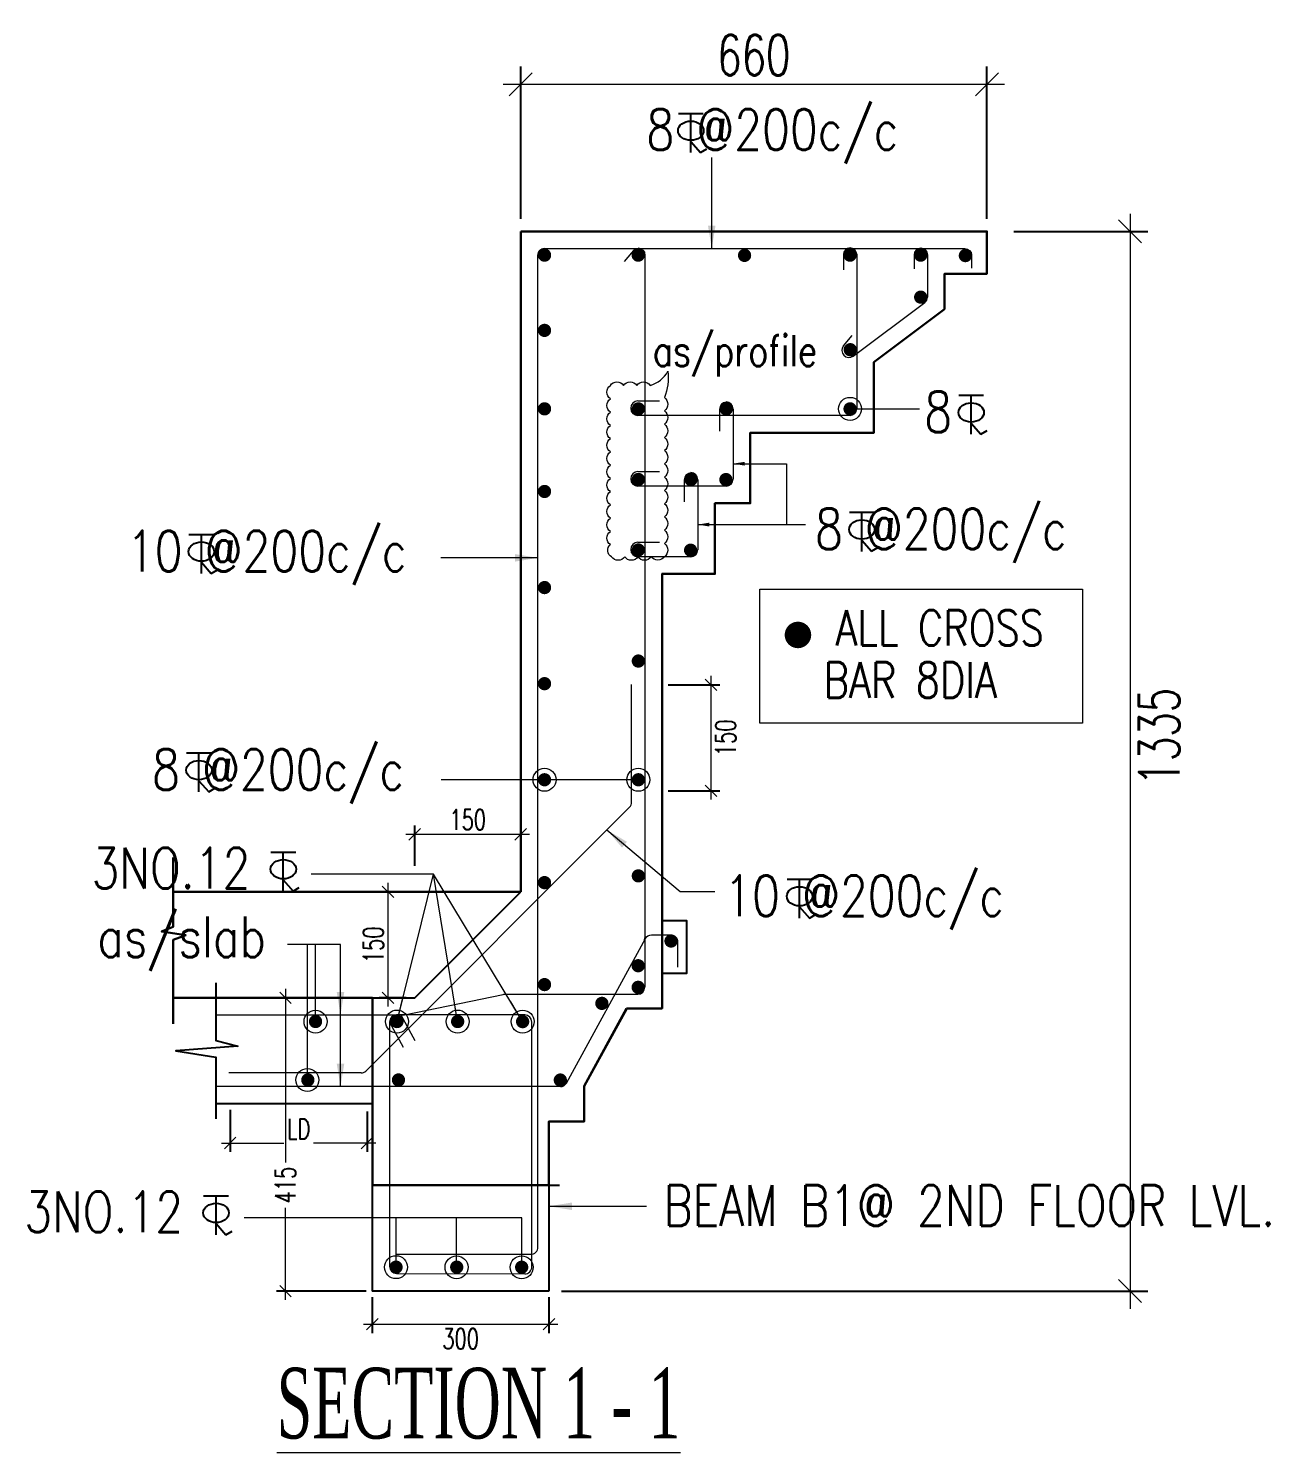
# Model space of a CAD drawing. Header units: millimetres. Extents: x 5013594 to 5375074, y 0 to 4404937.
# Drawn here: x 5319924 to 5326949, y 3772647 to 3780706 of the extents above; entities that cross this region are included whole.
import ezdxf

# ---------------------------------------------------------------- set-up
doc = ezdxf.new("R2010")
doc.units = ezdxf.units.MM
doc.header["$LTSCALE"] = 500
doc.header["$MEASUREMENT"] = 0
doc.header["$PDMODE"] = 34
doc.linetypes.add('CONTINUA', pattern=[0])
doc.linetypes.add('HIDDEN', pattern=[0.375, 0.25, -0.125])
for name, color, linetype in [('BEAM', 3, 'HIDDEN'), ('dim', 3, 'Continuous'), ('Finish', 6, 'Continuous'), ('TEXT', 7, 'Continuous')]:
    doc.layers.add(name, color=color, linetype=linetype)
for name, color, linetype, lineweight in [('COLUMN', 4, 'Continuous', 40), ('D-W ELE-1', 5, 'Continuous', 20), ('DIM1', 3, 'Continuous', 18), ('STC DIM', 47, 'Continuous', 9), ('STC REINF.', 4, 'Continuous', 20), ('STC TEXT', 7, 'Continuous', 13), ('STEEL.', 6, 'Continuous', 30), ('TAXT', 3, 'Continuous', 15), ('TEXT2', 3, 'Continuous', 15)]:
    doc.layers.add(name, color=color, linetype=linetype, lineweight=lineweight)
doc.styles.add('2MM', font='romans.shx', dxfattribs={"width": 0.7})
doc.styles.add('ARUN N2', font='times.ttf', dxfattribs={"width": 0.6})
doc.styles.add('haider', font='romans.shx')
doc.dimstyles.new('SHUIB MOD.', dxfattribs={"dimtxt": 230, "dimasz": 130, "dimexe": 100, "dimexo": 70, "dimgap": 50, "dimtad": 2, "dimdec": 0, "dimzin": 4, "dimdsep": 46, "dimtxsty": '2MM', "dimblk": 'OBLIQUE', "dimcen": 0.09, "dimdle": 100, "dimclrd": 1, "dimclre": 1, "dimclrt": 3, "dimadec": 0, "dimazin": 0, "dimtfac": 1, "dimtdec": 0, "dimtix": 1, "dimtmove": 2, "dimatfit": 3, "dimfxl": 0, "dimtolj": 1, "dimlwd": -1, "dimarcsym": 0})

# ---------------------------------------------------------------- blocks, each defined once
blk = doc.blocks.new('_Oblique')
at = {"color": 0, "linetype": 'ByBlock', "lineweight": -2}
blk.add_line((-0.5, -0.5), (0.5, 0.5), dxfattribs=at)
blk = doc.blocks.new('*D170')
at = {"layer": 'Defpoints', "color": 0, "ltscale": 100, "transparency": 16777216}
for p in [(5325430.7, 3779558.3), (5322870.3, 3773560.6), (5326158.9, 3773560.6)]:
    blk.add_point(p, dxfattribs=at)
at = {"layer": 'DIM1', "color": 1, "ltscale": 100, "transparency": 16777216}
blk.add_line((5326158.9, 3779658.3), (5326158.9, 3773460.6), dxfattribs=at)
at = {"layer": 'DIM1', "color": 1, "lineweight": -2, "ltscale": 100, "transparency": 16777216}
for p, q in [((5325500.7, 3779558.3), (5326258.9, 3779558.3)), ((5322940.3, 3773560.6), (5326258.9, 3773560.6))]:
    blk.add_line(p, q, dxfattribs=at)
at = {"layer": 'DIM1', "color": 1, "ltscale": 100, "transparency": 16777216, "xscale": 130, "yscale": 130, "zscale": 130}
for p, rotation in [((5326158.9, 3779558.3), 90), ((5326158.9, 3773560.6), 270)]:
    blk.add_blockref('_Oblique', p, dxfattribs=dict(at, rotation=rotation))
at = {"layer": 'DIM1', "color": 3, "lineweight": 0, "ltscale": 100, "transparency": 16777216, "insert": (5326323.9, 3776698.5), "char_height": 230, "attachment_point": 5, "rotation": 90, "style": '2MM'}
blk.add_mtext('\\A1;1335', dxfattribs=at)
blk = doc.blocks.new('*D175')
at = {"layer": 'Defpoints', "color": 0, "ltscale": 100, "transparency": 16777216}
for p in [(5325348.9, 3780390.4), (5322710.4, 3779558.3), (5325348.9, 3779558.3)]:
    blk.add_point(p, dxfattribs=at)
at = {"layer": 'DIM1', "color": 1, "lineweight": -2, "ltscale": 100, "transparency": 16777216}
for p, q in [((5322710.4, 3779628.3), (5322710.4, 3780490.4)), ((5325348.9, 3779628.3), (5325348.9, 3780490.4))]:
    blk.add_line(p, q, dxfattribs=at)
at = {"layer": 'DIM1', "color": 1, "ltscale": 100, "transparency": 16777216}
blk.add_line((5322610.4, 3780390.4), (5325448.9, 3780390.4), dxfattribs=at)
at = {"layer": 'DIM1', "color": 1, "ltscale": 100, "transparency": 16777216, "xscale": 130, "yscale": 130, "zscale": 130, "rotation": 180}
blk.add_blockref('_Oblique', (5322710.4, 3780390.4), dxfattribs=at)
at = {"layer": 'DIM1', "color": 1, "ltscale": 100, "transparency": 16777216, "xscale": 130, "yscale": 130, "zscale": 130}
blk.add_blockref('_Oblique', (5325348.9, 3780390.4), dxfattribs=at)
at = {"layer": 'DIM1', "color": 3, "lineweight": 0, "ltscale": 100, "transparency": 16777216, "insert": (5324029.6, 3780555.4), "char_height": 230, "attachment_point": 5, "style": '2MM'}
blk.add_mtext('\\A1;660', dxfattribs=at)
blk = doc.blocks.new('A$C76682FD6')
at = {"layer": 'TEXT', "color": 3, "ltscale": 0.2}
for p, q in [((142.8, 219.2, -0.8), (1.8, 219.2, -0.8)), ((72.3, 0, -0.8), (72.3, 219.2, -0.8)), ((72.3, 63.5, -0.8), (127.7, 0.1, -0.8)), ((127.7, 0.1, -0.8), (162.4, 21.2))]:
    blk.add_line(p, q, dxfattribs=at)
blk.add_ellipse((72.3, 123.8, -0.8), major_axis=(72.3, 0), ratio=0.753223, dxfattribs=at)
blk = doc.blocks.new('*D171')
at = {"layer": 'Defpoints', "color": 0, "transparency": 16777216}
for p in [(5322110.4, 3776145.7), (5322110.4, 3775933.1), (5322710.4, 3775933.1)]:
    blk.add_point(p, dxfattribs=at)
at = {"layer": 'STC DIM', "color": 1, "linetype": 'Continuous', "lineweight": -2, "transparency": 16777216}
for p, q in [((5322110.4, 3775968.1), (5322110.4, 3776195.7)), ((5322710.4, 3775968.1), (5322710.4, 3776195.7))]:
    blk.add_line(p, q, dxfattribs=at)
at = {"layer": 'STC DIM', "color": 1, "transparency": 16777216}
blk.add_line((5322760.4, 3776145.7), (5322060.4, 3776145.7), dxfattribs=at)
at = {"layer": 'STC DIM', "color": 1, "transparency": 16777216, "xscale": 65, "yscale": 65, "zscale": 65, "rotation": 180}
blk.add_blockref('_Oblique', (5322110.4, 3776145.7), dxfattribs=at)
at = {"layer": 'STC DIM', "color": 1, "transparency": 16777216, "xscale": 65, "yscale": 65, "zscale": 65}
blk.add_blockref('_Oblique', (5322710.4, 3776145.7), dxfattribs=at)
at = {"layer": 'STC DIM', "color": 3, "transparency": 16777216, "insert": (5322410.4, 3776228.2), "char_height": 115, "attachment_point": 5, "style": '2MM'}
blk.add_mtext('\\A1;150', dxfattribs=at)
blk = doc.blocks.new('*D172')
at = {"layer": 'Defpoints', "color": 0, "transparency": 16777216}
for p in [(5321959.2, 3775820.6), (5322097.7, 3775820.6), (5322097.7, 3775220.6)]:
    blk.add_point(p, dxfattribs=at)
at = {"layer": 'STC DIM', "color": 1, "transparency": 16777216}
blk.add_line((5321959.2, 3775170.6), (5321959.2, 3775870.6), dxfattribs=at)
at = {"layer": 'STC DIM', "color": 1, "linetype": 'Continuous', "lineweight": -2, "transparency": 16777216}
for p, q in [((5322062.7, 3775820.6), (5321909.2, 3775820.6)), ((5322062.7, 3775220.6), (5321909.2, 3775220.6))]:
    blk.add_line(p, q, dxfattribs=at)
at = {"layer": 'STC DIM', "color": 1, "transparency": 16777216, "xscale": 65, "yscale": 65, "zscale": 65}
for p, rotation in [((5321959.2, 3775820.6), 90), ((5321959.2, 3775220.6), 270)]:
    blk.add_blockref('_Oblique', p, dxfattribs=dict(at, rotation=rotation))
at = {"layer": 'STC DIM', "color": 3, "transparency": 16777216, "insert": (5321876.7, 3775520.6), "char_height": 115, "attachment_point": 5, "rotation": 90, "style": '2MM'}
blk.add_mtext('\\A1;150', dxfattribs=at)
blk = doc.blocks.new('*D173')
at = {"layer": 'Defpoints', "color": 0, "transparency": 16777216}
for p in [(5323509.9, 3776992), (5323787.6, 3776992), (5323509.9, 3776392)]:
    blk.add_point(p, dxfattribs=at)
at = {"layer": 'STC DIM', "color": 1, "linetype": 'Continuous', "lineweight": -2, "transparency": 16777216}
for p, q in [((5323544.9, 3776992), (5323837.6, 3776992)), ((5323544.9, 3776392), (5323837.6, 3776392))]:
    blk.add_line(p, q, dxfattribs=at)
at = {"layer": 'STC DIM', "color": 1, "transparency": 16777216}
blk.add_line((5323787.6, 3776342), (5323787.6, 3777042), dxfattribs=at)
at = {"layer": 'STC DIM', "color": 1, "transparency": 16777216, "xscale": 65, "yscale": 65, "zscale": 65}
for p, rotation in [((5323787.6, 3776992), 90), ((5323787.6, 3776392), 270)]:
    blk.add_blockref('_Oblique', p, dxfattribs=dict(at, rotation=rotation))
at = {"layer": 'STC DIM', "color": 3, "transparency": 16777216, "insert": (5323870.1, 3776692), "char_height": 115, "attachment_point": 5, "rotation": 90, "style": '2MM'}
blk.add_mtext('\\A1;150 ', dxfattribs=at)
blk = doc.blocks.new('*D174')
at = {"layer": 'Defpoints', "color": 0, "transparency": 16777216}
for p in [(5321065.9, 3774620.9), (5321840.5, 3774611.3), (5321065.9, 3774398.7)]:
    blk.add_point(p, dxfattribs=at)
at = {"layer": 'STC DIM', "color": 1, "linetype": 'Continuous', "lineweight": -2, "transparency": 16777216}
for p, q in [((5321065.9, 3774585.9), (5321065.9, 3774348.7)), ((5321840.5, 3774576.3), (5321840.5, 3774348.7))]:
    blk.add_line(p, q, dxfattribs=at)
at = {"layer": 'STC DIM', "color": 1, "transparency": 16777216}
for p, q in [((5321015.9, 3774398.7), (5321368.8, 3774398.7)), ((5321890.5, 3774398.7), (5321537.6, 3774398.7))]:
    blk.add_line(p, q, dxfattribs=at)
at = {"layer": 'STC DIM', "color": 1, "transparency": 16777216, "xscale": 65, "yscale": 65, "zscale": 65, "rotation": 180}
blk.add_blockref('_Oblique', (5321065.9, 3774398.7), dxfattribs=at)
at = {"layer": 'STC DIM', "color": 1, "transparency": 16777216, "xscale": 65, "yscale": 65, "zscale": 65}
blk.add_blockref('_Oblique', (5321840.5, 3774398.7), dxfattribs=at)
at = {"layer": 'STC DIM', "color": 3, "transparency": 16777216, "insert": (5321453.2, 3774478.7), "char_height": 115, "attachment_point": 5, "style": '2MM'}
blk.add_mtext('\\A1;LD', dxfattribs=at)
blk = doc.blocks.new('*D176')
at = {"layer": 'Defpoints', "color": 0, "transparency": 16777216}
for p in [(5321870.3, 3773560.6), (5322870.3, 3773560.6), (5322870.3, 3773373.2)]:
    blk.add_point(p, dxfattribs=at)
at = {"layer": 'STC DIM', "color": 1, "linetype": 'Continuous', "lineweight": -2, "transparency": 16777216}
for p, q in [((5321870.3, 3773525.6), (5321870.3, 3773323.2)), ((5322870.3, 3773525.6), (5322870.3, 3773323.2))]:
    blk.add_line(p, q, dxfattribs=at)
at = {"layer": 'STC DIM', "color": 1, "linetype": 'Continuous', "transparency": 16777216}
blk.add_line((5321820.3, 3773373.2), (5322920.3, 3773373.2), dxfattribs=at)
at = {"layer": 'STC DIM', "color": 1, "transparency": 16777216, "xscale": 65, "yscale": 65, "zscale": 65, "rotation": 180}
blk.add_blockref('_Oblique', (5321870.3, 3773373.2), dxfattribs=at)
at = {"layer": 'STC DIM', "color": 1, "transparency": 16777216, "xscale": 65, "yscale": 65, "zscale": 65}
blk.add_blockref('_Oblique', (5322870.3, 3773373.2), dxfattribs=at)
at = {"layer": 'STC DIM', "color": 3, "transparency": 16777216, "insert": (5322370.3, 3773290.7), "char_height": 115, "attachment_point": 5, "style": '2MM'}
blk.add_mtext('\\A1;300', dxfattribs=at)
blk = doc.blocks.new('*D177')
at = {"layer": 'Defpoints', "color": 0, "transparency": 16777216}
for p in [(5321378.9, 3775220.6), (5321870.3, 3775220.6), (5321870.3, 3773560.6)]:
    blk.add_point(p, dxfattribs=at)
at = {"layer": 'STC DIM', "color": 1, "linetype": 'Continuous', "lineweight": -2, "transparency": 16777216}
for p, q in [((5321835.3, 3775220.6), (5321328.9, 3775220.6)), ((5321835.3, 3773560.6), (5321328.9, 3773560.6))]:
    blk.add_line(p, q, dxfattribs=at)
at = {"layer": 'STC DIM', "color": 1, "linetype": 'Continuous', "transparency": 16777216}
for p, q in [((5321378.9, 3775270.6), (5321378.9, 3774289.3)), ((5321378.9, 3773510.6), (5321378.9, 3774032.3))]:
    blk.add_line(p, q, dxfattribs=at)
at = {"layer": 'STC DIM', "color": 1, "transparency": 16777216, "xscale": 65, "yscale": 65, "zscale": 65}
for p, rotation in [((5321378.9, 3775220.6), 90), ((5321378.9, 3773560.6), 270)]:
    blk.add_blockref('_Oblique', p, dxfattribs=dict(at, rotation=rotation))
at = {"layer": 'STC DIM', "color": 3, "transparency": 16777216, "insert": (5321378.9, 3774160.8), "char_height": 115, "attachment_point": 5, "rotation": 90, "style": '2MM'}
blk.add_mtext('\\A1;415', dxfattribs=at)
blk = doc.blocks.new('556')
at = {"layer": 'COLUMN', "color": 2, "lineweight": 30}
for p, q in [((5316247.2, 3780273.2), (5316247.2, 3784011.2)), ((5318246.1, 3783271.6), (5318645.9, 3783571.4)), ((5316247.2, 3780273.2), (5314285.6, 3780273.2)), ((5316607, 3779173.8), (5316846.9, 3779613.6))]:
    blk.add_line(p, q, dxfattribs=at)
for points in [[(5316247.2, 3784011.2), (5318885.8, 3784011.2), (5318885.8, 3783771.3), (5318645.9, 3783771.3), (5318645.9, 3783571.4)], [(5318246.1, 3783271.6), (5318246.1, 3782871.8), (5317546.5, 3782871.8), (5317546.5, 3782472), (5317346.6, 3782472), (5317346.6, 3782072.2), (5317046.8, 3782072.2), (5317046.8, 3780113.3), (5317046.8, 3780113.3), (5317046.8, 3779933.4), (5317046.8, 3779933.4), (5317046.8, 3779613.6), (5316846.9, 3779613.6)], [(5314285.6, 3779673.5), (5315407.6, 3779673.5)], [(5316607, 3779173.8), (5316607, 3778973.9), (5316407.1, 3778973.9), (5316407.1, 3778614.1), (5315407.6, 3778614.1), (5315407.6, 3779673.5)]]:
    blk.add_lwpolyline(points, dxfattribs=at)
at = {"layer": 'D-W ELE-1', "lineweight": 30}
blk.add_lwpolyline([(5314279.9, 3780468.3), (5314279.9, 3780074.8), (5314214.5, 3780048.6), (5314351.1, 3780028.6), (5314279.9, 3780000.9), (5314279.9, 3779526.7)], dxfattribs=at)
at = {"layer": 'Finish', "color": 2}
blk.add_line((5316407.1, 3778614.1), (5316467.1, 3778614.1), dxfattribs=at)

msp = doc.modelspace()

# ---------------------------------------------------------------- linework, layer by layer
at = {"layer": 'BEAM', "color": 1, "linetype": 'Continuous'}
for p, q in [((5322710.4, 3779558.3), (5325348.9, 3779558.3)), ((5322710.4, 3775820.6), (5322710.4, 3779558.3)), ((5325348.9, 3779558.3), (5325348.9, 3779318.4)), ((5325348.9, 3779318.4), (5325109.1, 3779318.4)), ((5325109.1, 3779318.4), (5325109.1, 3779118.5)), ((5324709.3, 3778818.7), (5325109.1, 3779118.5)), ((5324709.3, 3778818.7), (5324709.3, 3778418.9)), ((5324709.3, 3778418.9), (5324009.7, 3778418.9)), ((5324009.7, 3778418.9), (5324009.7, 3778019.1)), ((5324009.7, 3778019.1), (5323809.8, 3778019.1)), ((5323809.8, 3778019.1), (5323809.8, 3777619.3)), ((5323809.8, 3777619.3), (5323509.9, 3777619.3)), ((5323509.9, 3777619.3), (5323509.9, 3775658.3)), ((5322110.4, 3775220.6), (5322710.4, 3775820.6)), ((5323509.9, 3775358.3), (5323509.9, 3775160.6)), ((5320984.6, 3775220.6), (5322110.4, 3775220.6)), ((5323070.2, 3774720.9), (5323310, 3775160.6)), ((5323509.9, 3775160.6), (5323310, 3775160.6)), ((5323070.2, 3774720.9), (5323070.2, 3774521)), ((5321870.3, 3774620.9), (5320984.6, 3774620.9)), ((5321870.3, 3774620.9), (5321870.3, 3773560.6)), ((5323070.2, 3774521), (5322870.3, 3774521)), ((5322870.3, 3774521), (5322870.3, 3773560.6)), ((5322870.3, 3773560.6), (5321870.3, 3773560.6))]:
    msp.add_line(p, q, dxfattribs=at)
for points in [[(5323509.9, 3775658.3), (5323648.9, 3775658.3), (5323648.9, 3775358.3), (5323509.9, 3775358.3)], [(5320984.6, 3775306), (5320984.6, 3774979.9), (5321109.2, 3774946.4), (5320757.6, 3774920.7), (5320984.6, 3774885.3), (5320984.6, 3774535.5)]]:
    msp.add_lwpolyline(points, dxfattribs=at)
for centre in [(5323375.4, 3779423.5), (5324974.3, 3779423.5)]:
    msp.add_arc(centre, 37.7, 0, 90, dxfattribs=at)
at = {"layer": 'STC DIM', "color": 1}
msp.add_lwpolyline([(5323217.7, 3778686.5, -0.520567), (5323292.7, 3778686.5, -0.520567), (5323367.7, 3778686.5, -0.520567), (5323442.7, 3778686.5, 0.204215), (5323543.2, 3778766.6, -0.130492), (5323523.3, 3778617.1, -0.520567), (5323523.3, 3778542.1, -0.520567), (5323523.3, 3778467.1, -0.520567), (5323523.3, 3778392.1, -0.520567), (5323523.3, 3778317.1, -0.520567), (5323523.3, 3778242.1, -0.520567), (5323523.3, 3778167.1, -0.520567), (5323523.3, 3778092.1, -0.520567), (5323523.3, 3778017.1, -0.520567), (5323523.3, 3777942.1, -0.520567), (5323523.3, 3777867.1, -0.520567), (5323523.3, 3777792.1, -0.520567), (5323523.3, 3777717.1, -0.520567), (5323449, 3777716.4, -0.520567), (5323374, 3777716.4, -0.520567), (5323299, 3777716.4, -0.520567), (5323224, 3777716.4, -0.520567), (5323217.7, 3777785.1, -0.520567), (5323217.7, 3777860.1, -0.520567), (5323217.7, 3777935.1, -0.520567), (5323217.7, 3778010.1, -0.520567), (5323217.7, 3778085.1, -0.520567), (5323217.7, 3778160.1, -0.520567), (5323217.7, 3778235.1, -0.520567), (5323217.7, 3778310.1, -0.520567), (5323217.7, 3778385.1, -0.520567), (5323217.7, 3778460.1, -0.520567), (5323217.7, 3778535.1, -0.520567), (5323217.7, 3778610.1, -0.520567)], format="xyb", close=True, dxfattribs=at)
at = {"layer": 'STC REINF.', "linetype": 'CONTINUA'}
for p, q in [((5322807.5, 3775295.4), (5322807.5, 3779423.5)), ((5322807.5, 3778553.7), (5322807.5, 3779423.5)), ((5322845.2, 3779461.1), (5324974.3, 3779461.1)), ((5323358.6, 3779461.1), (5323295.1, 3779388.3)), ((5323413, 3779423.5), (5323412.8, 3775280.6)), ((5324536.9, 3779426.7), (5324536.9, 3779339.6)), ((5324612.1, 3779431.3), (5324612.1, 3778553.7)), ((5324936.7, 3779425), (5324936.7, 3779345.7)), ((5325011.9, 3779425), (5325011.9, 3779185.9)), ((5324592.5, 3778852.5), (5324996.9, 3779155.8)), ((5324537.9, 3778910.3), (5324586.6, 3778968)), ((5323373.9, 3778598.5), (5323495.5, 3778598.5)), ((5323835.4, 3778552.7), (5323835.4, 3778427.3)), ((5323912.5, 3778552.7), (5323912.5, 3778156.2)), ((5324574.5, 3778516), (5323373.9, 3778516)), ((5323373.9, 3778198.7), (5323495.5, 3778198.7)), ((5323872.5, 3778116.2), (5323373.9, 3778116.2)), ((5323635.5, 3778152.9), (5323635.5, 3778027.5)), ((5323712.6, 3778152.9), (5323712.6, 3777756.4)), ((5323373.9, 3777798.9), (5323495.5, 3777798.9)), ((5323672.6, 3777716.4), (5323373.9, 3777716.4)), ((5323338, 3776327.4), (5323338, 3776992.8)), ((5321833.4, 3774806.3), (5323326.2, 3776299.1)), ((5321967.4, 3775083.5), (5321967.4, 3773701)), ((5321967.4, 3775083.5), (5322045, 3774940.7)), ((5322733.1, 3775123.5), (5322007.4, 3775123.5)), ((5322032.3, 3775123.5), (5322110.9, 3774978.9)), ((5322773.1, 3773698.3), (5322773.1, 3775083.5)), ((5321806.8, 3774795.3), (5321058, 3774795.3)), ((5322935.6, 3774718.1), (5320984.6, 3774718.1)), ((5322007.3, 3773661), (5322733, 3773658.3))]:
    msp.add_line(p, q, dxfattribs=at)
for points in [[(5322008.6, 3773769.5), (5322767.5, 3773769.5, 0.414214), (5322807.5, 3773809.5), (5322807.5, 3779423.5, -0.414214), (5322845.2, 3779461.1), (5325224.9, 3779461.1, -0.400317), (5325262.7, 3779425.1), (5325262.7, 3779349.8)], [(5322968.7, 3774737.7), (5323415.8, 3775556.5, -0.274458), (5323450.9, 3775577.3), (5323558.1, 3775577.2, -0.414214), (5323598.1, 3775537.2), (5323598.1, 3775393.1)], [(5320984.6, 3775123.5), (5322043.7, 3775123.5, 0.050968), (5322051.8, 3775124.3), (5322611, 3775239.8, -0.050968), (5322619.1, 3775240.6), (5323372.8, 3775240.6)]]:
    msp.add_lwpolyline(points, format="xyb", dxfattribs=at)
for centre, radius, start, end in [((5322845.2, 3779423.5), 37.7, 90, 180), ((5322845.2, 3779423.5), 37.7, 90, 180), ((5324574.5, 3779426.7), 37.6, 0, 180), ((5324974.3, 3779425), 37.6, 0, 180), ((5324974.3, 3779423.5), 37.7, 0, 90), ((5324974.3, 3779185.9), 37.7, 306.8699, 0), ((5324568.5, 3778884.5), 40, 139.82478, 306.8699), ((5323373.9, 3778557.3), 41.2, 90, 270), ((5323874, 3778552.7), 38.6, 0, 180), ((5323872.5, 3778552.7), 40, 0, 90), ((5324574.5, 3778553.7), 37.7, 270, 0), ((5323373.9, 3778157.5), 41.2, 90, 270), ((5323674.1, 3778152.9), 38.6, 0, 180), ((5323672.6, 3778152.9), 40, 0, 90), ((5323872.5, 3778156.2), 40, 270, 0), ((5323373.9, 3777757.7), 41.2, 90, 270), ((5323672.6, 3777756.4), 40, 270, 0), ((5323298, 3776327.4), 40, 315, 0), ((5323375.1, 3775560.5), 37.7, 331.38954, 359.99623), ((5323372.8, 3775280.6), 40, 270, 359.99623), ((5322007.4, 3775083.5), 40, 90, 180), ((5322733.1, 3775083.5), 40, 0, 90), ((5321806.8, 3774832.9), 37.7, 270, 315), ((5322935.6, 3774755.7), 37.7, 270, 331.38954), ((5322007.4, 3773701), 40, 180, 269.78122), ((5322733.1, 3773698.3), 40, 269.78122, 360)]:
    msp.add_arc(centre, radius, start, end, dxfattribs=at)
at = {"layer": 'STEEL.', "color": 6, "linetype": 'ByBlock', "lineweight": 0, "ltscale": 35, "const_width": 37.5}
for points in [[(5322828.4, 3779415.1, 1), (5322861.9, 3779431.9, 1)], [(5323358.6, 3779415.1, 1), (5323392.2, 3779431.9, 1)], [(5323960.5, 3779413.7, 1), (5323994, 3779430.5, 1)], [(5324557.7, 3779415.1, 1), (5324591.3, 3779431.9, 1)], [(5324957.5, 3779415.1, 1), (5324991, 3779431.9, 1)], [(5325210.4, 3779412.7, 1), (5325244, 3779429.5, 1)], [(5324957.5, 3779177.5, 1), (5324991, 3779194.3, 1)], [(5322828.4, 3778989.3, 1), (5322861.9, 3779006.1, 1)], [(5324558.8, 3778879.9, 1), (5324592.4, 3778896.7, 1)], [(5322828.4, 3778545.3, 1), (5322861.9, 3778562.1, 1)], [(5323359.4, 3778545.2, 1), (5323392.9, 3778562, 1)], [(5323856.9, 3778544.8, 1), (5323890.5, 3778561.6, 1)], [(5324557.7, 3778545.3, 1), (5324591.3, 3778562.1, 1)], [(5322828.4, 3778077.8, 1), (5322861.9, 3778094.5, 1)], [(5323359.3, 3778145.7, 1), (5323392.9, 3778162.4, 1)], [(5323657, 3778145.1, 1), (5323690.6, 3778161.8, 1)], [(5323854.9, 3778145.1, 1), (5323888.5, 3778161.8, 1)], [(5323359.3, 3777746.5, 1), (5323392.9, 3777763.3, 1)], [(5323655, 3777745.3, 1), (5323688.6, 3777762, 1)], [(5322828.4, 3777533.9, 1), (5322861.9, 3777550.7, 1)], [(5323359.3, 3777118.1, 1), (5323392.9, 3777134.9, 1)], [(5322828.4, 3776990.1, 1), (5322861.9, 3777006.8, 1)], [(5322828.4, 3776446.2, 1), (5322861.9, 3776463, 1)], [(5323359.3, 3776446.2, 1), (5323392.9, 3776463, 1)], [(5323359.3, 3775902.3, 1), (5323392.9, 3775919.1, 1)], [(5322828.4, 3775864, 1), (5322861.9, 3775880.8, 1)], [(5323544.4, 3775533.5, 1), (5323578, 3775550.3, 1)], [(5323358.4, 3775393.7, 1), (5323391.9, 3775410.5, 1)], [(5322828.4, 3775287.1, 1), (5322861.9, 3775303.8, 1)], [(5323358.4, 3775271.5, 1), (5323391.9, 3775288.3, 1)], [(5323152.9, 3775180.7, 1), (5323186.5, 3775197.4, 1)], [(5321532.3, 3775077.9, 1), (5321565.8, 3775094.7, 1)], [(5321993.3, 3775077.9, 1), (5322026.9, 3775094.7, 1)], [(5322336.6, 3775077.9, 1), (5322370.2, 3775094.7, 1)], [(5322704.3, 3775077.4, 1), (5322737.9, 3775094.2, 1)], [(5321488.7, 3774747.3, 1), (5321522.2, 3774764.1, 1)], [(5322001.7, 3774747.3, 1), (5322035.2, 3774764.1, 1)], [(5322917.6, 3774746.7, 1), (5322951.1, 3774763.5, 1)], [(5321988, 3773687.8, 1), (5322021.5, 3773704.6, 1)], [(5322331.3, 3773687.8, 1), (5322364.9, 3773704.6, 1)], [(5322699, 3773687.3, 1), (5322732.6, 3773704.1, 1)]]:
    msp.add_lwpolyline(points, format="xyb", close=True, dxfattribs=at)
at = {"layer": 'STEEL.', "color": 212, "linetype": 'ByBlock', "lineweight": 0, "ltscale": 35, "true_color": 0xe000e0, "const_width": 75}
msp.add_lwpolyline([(5324246, 3777257.4, 1), (5324313, 3777290.9, 1)], format="xyb", close=True, dxfattribs=at)
at = {"layer": 'TEXT2', "color": 3, "lineweight": 0}
msp.add_lwpolyline([(5324063.3, 3777533.5), (5325889.3, 3777533.5), (5325889.3, 3776774.2), (5324063.3, 3776774.2)], close=True, dxfattribs=at)

# ---------------------------------------------------------------- block references
at = {"layer": 'dim', "lineweight": 0}
for p in [(5323600.9, 3780004, 0.4), (5325187.8, 3778409.5, 0.4), (5324568.9, 3777747.3, 0.4), (5320830.8, 3777622, 0.4), (5320816.8, 3776385.4, 0.4), (5321294.3, 3775824.3, 0.8), (5324216.3, 3775671.3, 0.4), (5320913.8, 3773879.4, 0.8)]:
    msp.add_blockref('A$C76682FD6', p, dxfattribs=at)
at = {"layer": 'STC DIM'}
msp.add_blockref('556', (6463.2, -4452.9), dxfattribs=at)

# ---------------------------------------------------------------- texts
at = {"layer": 'STC TEXT', "insert": (5319041.8, 3773127.2), "char_height": 400, "attachment_point": 1, "style": 'ARUN N2'}
msp.add_mtext_dynamic_manual_height_columns('\\pi2287.3;{\\LSECTION 1 - 1}', width=6743.504, gutter_width=4, heights=[0], dxfattribs=at)
at = {"layer": 'TEXT2', "color": 3, "lineweight": 0, "style": 'haider', "width": 0.8}
for s, height, p in [('8 @200c/c', 230, (5323421.7, 3780018.9)), ('as/profile', 175, (5323457.8, 3778795)), ('8 ', 230, (5324994.7, 3778421.5, 0)), ('8 @200c/c', 230, (5324375.9, 3777759.3)), ('10 @200c/c', 230, (5320481, 3777633.9, 0)), ('ALL CROSS ', 200, (5324492.3, 3777214.3)), (' BAR 8DIA', 200, (5324315.3, 3776919.2)), ('8 @200c/c', 230, (5320623.8, 3776397.3, 0)), ('3NO.12', 230, (5320281, 3775839.6, 0)), ('10 @200c/c', 230, (5323862.2, 3775683.2)), ('as/slab', 230, (5320314.1, 3775450.5)), ('3NO.12', 230, (5319900.6, 3773894.7, 0)), ('BEAM B1@ 2ND FLOOR LVL.', 230, (5323518.3, 3773930))]:
    msp.add_text(s, height=height, dxfattribs=at).set_placement(p)

# ---------------------------------------------------------------- dimensions: what is measured, and where the dimension line sits
at = {"layer": 'DIM1', "lineweight": 0, "ltscale": 100}
dim = msp.add_linear_dim(base=(5325348.9, 3780390.4), p1=(5322710.4, 3779558.3), p2=(5325348.9, 3779558.3), text='660', dimstyle='SHUIB MOD.', override={"dimtmove": 0}, dxfattribs=at)
dim.commit()
dim.dimension.update_dxf_attribs({"geometry": '*D175', "text_midpoint": (5324029.6, 3780555.4)})
dim = msp.add_linear_dim(base=(5326158.9, 3773560.6), p1=(5325430.7, 3779558.3), p2=(5322870.3, 3773560.6), angle=90, text='1335', dimstyle='SHUIB MOD.', override={"dimtmove": 0}, dxfattribs=at)
dim.commit()
dim.dimension.update_dxf_attribs({"geometry": '*D170', "text_midpoint": (5326158.9, 3776698.5), "dimtype": 160})
at = {"layer": 'STC DIM'}
dim = msp.add_linear_dim(base=(5323787.6, 3776992), p1=(5323509.9, 3776392), p2=(5323509.9, 3776992), angle=90, text='150 ', dimstyle='SHUIB MOD.', override={"dimscale": 0.5, "dimlfac": 0.25, "dimfxl": 75, "dimarcsym": 1}, dxfattribs=at)
dim.commit()
dim.dimension.update_dxf_attribs({"geometry": '*D173', "text_midpoint": (5323870.1, 3776692)})
dim = msp.add_linear_dim(base=(5322110.4, 3776145.7), p1=(5322710.4, 3775933.1), p2=(5322110.4, 3775933.1), dimstyle='SHUIB MOD.', override={"dimscale": 0.5, "dimlfac": 0.25, "dimfxl": 75, "dimarcsym": 1}, dxfattribs=at)
dim.commit()
dim.dimension.update_dxf_attribs({"geometry": '*D171', "text_midpoint": (5322410.4, 3776228.2)})
dim = msp.add_linear_dim(base=(5321959.2, 3775820.6), p1=(5322097.7, 3775220.6), p2=(5322097.7, 3775820.6), angle=90, dimstyle='SHUIB MOD.', override={"dimscale": 0.5, "dimlfac": 0.25, "dimfxl": 75, "dimarcsym": 1}, dxfattribs=at)
dim.commit()
dim.dimension.update_dxf_attribs({"geometry": '*D172', "text_midpoint": (5321876.7, 3775520.6)})
dim = msp.add_linear_dim(base=(5321378.9, 3775220.6), p1=(5321870.3, 3773560.6), p2=(5321870.3, 3775220.6), angle=90, text='415', dimstyle='SHUIB MOD.', override={"dimscale": 0.5, "dimarcsym": 1}, dxfattribs=at)
dim.commit()
dim.dimension.update_dxf_attribs({"geometry": '*D177', "text_midpoint": (5321378.9, 3774160.8), "dimtype": 160})
dim = msp.add_linear_dim(base=(5321065.9, 3774398.7), p1=(5321840.5, 3774611.3), p2=(5321065.9, 3774620.9), text='LD', dimstyle='SHUIB MOD.', override={"dimscale": 0.5, "dimlfac": 0.25, "dimfxl": 75, "dimarcsym": 1}, dxfattribs=at)
dim.commit()
dim.dimension.update_dxf_attribs({"geometry": '*D174', "text_midpoint": (5321453.2, 3774478.7), "dimtype": 160})
dim = msp.add_linear_dim(base=(5322870.3, 3773373.2), p1=(5321870.3, 3773560.6), p2=(5322870.3, 3773560.6), text='300', dimstyle='SHUIB MOD.', override={"dimscale": 0.5, "dimarcsym": 1}, dxfattribs=at)
dim.commit()
dim.dimension.update_dxf_attribs({"geometry": '*D176', "text_midpoint": (5322370.3, 3773290.7)})

# ---------------------------------------------------------------- leaders
for points in [[(5323912.5, 3778243.2), (5324215.6, 3778243.2), (5324215.6, 3777898.7)], [(5323712.6, 3777898.7), (5324322.2, 3777898.7)]]:
    msp.add_leader(points, dimstyle='SHUIB MOD.', override={"dimscale": 0.5, "dimgap": 50, "dimtad": 0, "dimarcsym": 1}, dxfattribs=at)
at = {"layer": 'TAXT', "lineweight": 0}
for points, override in [([(5323791.5, 3779461.1), (5323791.5, 3779977)], {"dimtad": 0, "dimfxl": 0.18, "dimarcsym": 1}), ([(5324574.5, 3778553.7), (5324967.3, 3778553.7)], {"dimtad": 0, "dimldrblk": 'Origin', "dimfxl": 0.18, "dimarcsym": 1}), ([(5322807.5, 3777710.4), (5322257.7, 3777710.4)], {"dimtad": 0, "dimfxl": 0.18, "dimarcsym": 1}), ([(5322845.1, 3776454.6), (5322260.5, 3776454.6)], {"dimtad": 0, "dimldrblk": 'Origin', "dimfxl": 0.18, "dimarcsym": 1}), ([(5323376.1, 3776454.6), (5322791.5, 3776454.6)], {"dimtad": 0, "dimldrblk": 'Origin', "dimfxl": 0.18, "dimarcsym": 1}), ([(5323197.9, 3776170.7), (5323612.6, 3775822.7), (5323808.5, 3775822.7)], {"dimtad": 0, "dimfxl": 0.18, "dimarcsym": 1}), ([(5322010.1, 3775086.3), (5322215.9, 3775920), (5321524.7, 3775920)], {"dimtad": 0, "dimldrblk": 'Origin', "dimfxl": 0.18, "dimarcsym": 1}), ([(5322353.4, 3775086.3), (5322215.9, 3775920), (5321524.7, 3775920)], {"dimtad": 0, "dimldrblk": 'Origin', "dimfxl": 0.18, "dimarcsym": 1}), ([(5322721.1, 3775085.8), (5322215.9, 3775920), (5321524.7, 3775920)], {"dimtad": 0, "dimldrblk": 'Origin', "dimfxl": 0.18, "dimarcsym": 1}), ([(5321690.3, 3775123.5), (5321690.3, 3775521.9), (5321390.8, 3775521.9)], {"dimtad": 0, "dimfxl": 0.18, "dimarcsym": 1}), ([(5321502.8, 3774755.7), (5321502.8, 3775521.9)], {"dimtad": 0, "dimldrblk": 'Origin', "dimfxl": 0.18, "dimarcsym": 1}), ([(5321549, 3775085.9), (5321549, 3775521.6)], {"dimtad": 0, "dimldrblk": 'Origin', "dimfxl": 0.18, "dimarcsym": 1}), ([(5321690.3, 3774718.1), (5321690.3, 3775116.5), (5321690.3, 3775521.9)], {"dimtad": 0, "dimfxl": 0.18, "dimarcsym": 1}), ([(5322870.3, 3774040.8), (5323423.1, 3774040.8)], {"dimtad": 0, "dimfxl": 0.18, "dimarcsym": 1}), ([(5322004.8, 3773696.2), (5322004.8, 3773975.1), (5321144.2, 3773975.1)], {"dimtad": 0, "dimldrblk": 'Origin', "dimfxl": 0.18, "dimarcsym": 1}), ([(5322347.1, 3773695.7), (5322347.1, 3773974.6), (5321240.2, 3773974.6)], {"dimtad": 0, "dimldrblk": 'Origin', "dimfxl": 0.18, "dimarcsym": 1}), ([(5322715.8, 3773695.7), (5322715.8, 3773974.6), (5321609, 3773974.6)], {"dimtad": 0, "dimldrblk": 'Origin', "dimfxl": 0.18, "dimarcsym": 1})]:
    msp.add_leader(points, dimstyle='SHUIB MOD.', override=override, dxfattribs=at)

doc.saveas('drawing.dxf')
